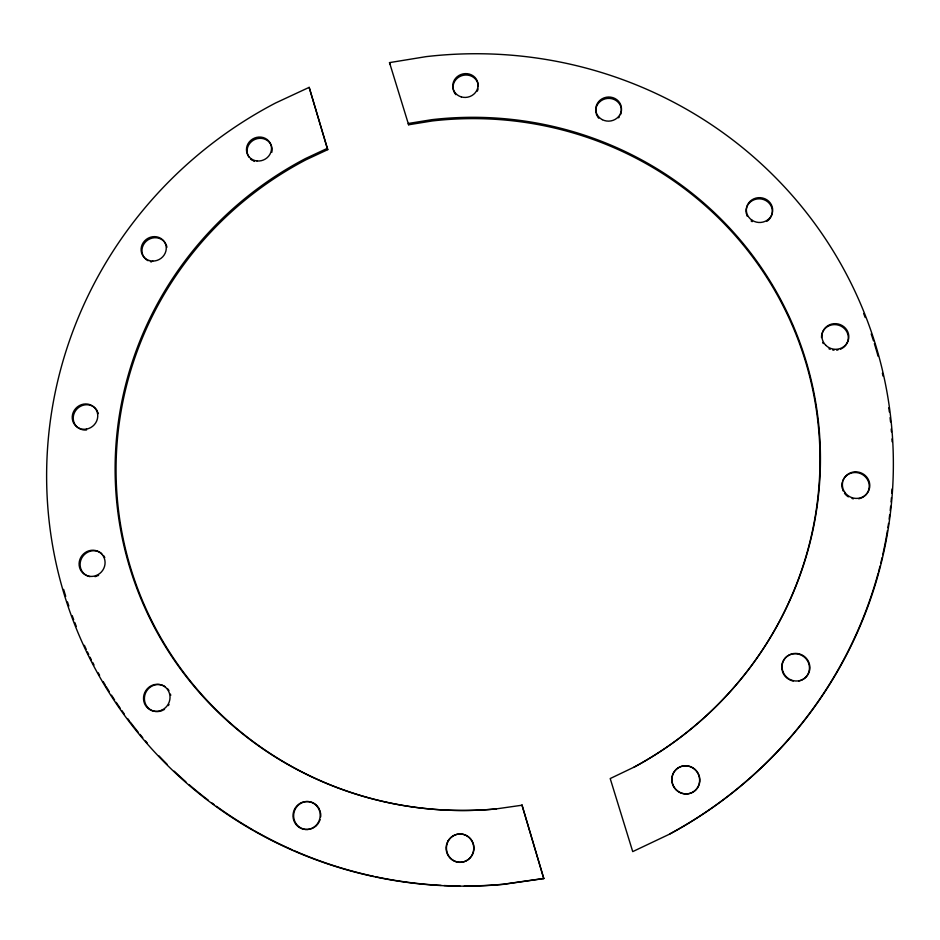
<?xml version="1.0" encoding="UTF-8"?>
<svg xmlns="http://www.w3.org/2000/svg" width="940" height="940" viewBox="0 0 940 940"><rect width="100%" height="100%" fill="white"/><g stroke="black" fill="none" stroke-linecap="round" stroke-linejoin="round"><path stroke-width="1.41" d="M543.79 878.571L522.017 805.169L543.79 878.571L503.241 884.364A424.457 415.104 -20 0 1 62.863 589.85A424.457 415.104 -20 0 1 275.538 103.012L309.166 87.361L327.766 149.636L306.041 159.765A352.888 345.004 -20 0 0 129.708 564.799A352.888 345.004 -20 0 0 496.414 808.917M309.166 87.361L327.261 148.391L305.5 158.543A353.581 345.65 -20 0 0 128.804 564.341A353.581 345.65 -20 0 0 496.214 808.905L522.17 805.192M389.9 64.002L389.512 62.616L426.126 56.635A424.457 415.104 -20 0 1 874.741 342.184A424.457 415.104 -20 0 1 669.832 834.015L632.726 851.605L610.201 778.555L633.818 767.252A353.581 345.65 -20 0 0 805.11 357.999A353.581 345.65 -20 0 0 432.001 119.65L408.277 123.481L408.63 124.773L432.306 120.943A352.888 345.004 -20 0 1 804.699 358.869A352.888 345.004 -20 0 1 633.748 767.357M543.896 878.442L503.429 884.223A423.635 414.34 -20 0 1 464.278 886.02M327.261 148.391L327.766 149.636M389.512 62.616L408.63 124.773M167.367 688.515A13.677 13.078 -59.3 0 1 168.93 690.559M170.446 694.143A13.677 13.078 -59.3 0 1 170.704 695.436M169.036 704.459A13.677 13.078 -59.3 0 1 168.331 705.599M164.524 709.324A13.677 13.078 -59.3 0 1 163.384 710.005M162.185 710.57A13.677 13.078 -59.3 0 1 160.94 711.016M159.659 711.345A13.677 13.078 -59.3 0 1 144.772 695.4A13.677 13.078 -59.3 0 1 165.428 686.823M746.372 213.85A13.148 12.408 3.7 0 1 754.667 199.55A13.148 12.408 3.7 0 1 770.847 205.543A13.148 12.408 3.7 0 1 766.793 221.405M752.176 221.664A13.148 12.408 3.7 0 1 751.119 220.947M747.183 216.165A13.148 12.408 3.7 0 1 746.724 215.025M319.001 822.171A14.006 13.536 -74.2 0 1 299.026 826.824A14.006 13.536 -74.2 0 1 297.51 805.909A14.006 13.536 -74.2 0 1 317.873 806.708M318.648 807.812A14.006 13.536 -74.2 0 1 319.306 808.999M319.847 810.233A14.006 13.536 -74.2 0 1 320.258 811.525M320.552 812.865A14.006 13.536 -74.2 0 1 320.657 816.954M320.082 819.645A14.006 13.536 -74.2 0 1 319.6 820.937M166.298 245.023A12.784 11.962 -31.8 0 1 166.921 247.302M151.528 261.908A12.784 11.962 -31.8 0 1 150.353 261.625M148.109 260.744A12.784 11.962 -31.8 0 1 146.006 241.427A12.784 11.962 -31.8 0 1 165.816 243.954M455.829 94.635A12.678 11.844 -13.6 0 1 461.493 75.788A12.678 11.844 -13.6 0 1 478.296 86.574M478.049 88.9A12.678 11.844 -13.6 0 1 477.309 91.157M103.471 555.47A13.372 12.678 -49.8 0 1 104.787 557.585M98.606 575.339A13.372 12.678 -49.8 0 1 97.431 575.891M96.209 576.326A13.372 12.678 -49.8 0 1 94.963 576.643M89.899 576.655A13.372 12.678 -49.8 0 1 81.627 558.266A13.372 12.678 -49.8 0 1 101.767 553.66M871.192 333.912A423.635 414.34 -20 0 1 873.483 340.832M874.365 343.605A423.635 414.34 -20 0 1 878.066 356.213M882.378 373.215A423.635 414.34 -20 0 1 883.024 376.071M888.793 407.784A423.635 414.34 -20 0 1 889.357 412.002M890.062 417.642A423.635 414.34 -20 0 1 890.533 421.884M891.214 428.981A423.635 414.34 -20 0 1 891.449 431.824M891.966 438.933A423.635 414.34 -20 0 1 892.13 441.788M892.048 489.012A423.635 414.34 -20 0 1 891.778 493.312M891.449 497.613A423.635 414.34 -20 0 1 891.073 501.913M890.662 506.214A423.635 414.34 -20 0 1 890.204 510.526M889.687 514.826A423.635 414.34 -20 0 1 889.134 519.115M888.535 523.404A423.635 414.34 -20 0 1 887.9 527.692M887.442 530.548A423.635 414.34 -20 0 1 882.754 554.718M882.108 557.561A423.635 414.34 -20 0 1 880.757 563.213M880.052 566.033A423.635 414.34 -20 0 1 878.571 571.649M878.195 573.048A423.635 414.34 -20 0 1 669.68 833.98M459.93 885.997A423.635 414.34 -20 0 1 444.009 885.539M441.107 885.398A423.635 414.34 -20 0 1 375.365 876.703M373.956 876.409A423.635 414.34 -20 0 1 293.762 850.5M292.458 849.925A423.635 414.34 -20 0 1 254.47 830.772M253.201 830.055A423.635 414.34 -20 0 1 216.482 806.309M214.144 804.593A423.635 414.34 -20 0 1 211.805 802.866M208.328 800.245A423.635 414.34 -20 0 1 189.187 784.736M185.92 781.88A423.635 414.34 -20 0 1 174.206 771.176M166.979 764.126A423.635 414.34 -20 0 1 158.954 755.877M147.392 743.129A423.635 414.34 -20 0 1 145.512 740.967M142.739 737.689A423.635 414.34 -20 0 1 139.989 734.375M138.18 732.154A423.635 414.34 -20 0 1 130.249 722.038M129.391 720.898A423.635 414.34 -20 0 1 127.675 718.618M124.315 714.012A423.635 414.34 -20 0 1 121.824 710.534M120.191 708.196A423.635 414.34 -20 0 1 116.184 702.309M114.61 699.936A423.635 414.34 -20 0 1 111.508 695.165M109.228 691.57A423.635 414.34 -20 0 1 106.267 686.729M105.503 685.471A423.635 414.34 -20 0 1 103.259 681.688M99.605 675.32A423.635 414.34 -20 0 1 98.183 672.758M94.012 665.003A423.635 414.34 -20 0 1 92.66 662.406M91.333 659.798A423.635 414.34 -20 0 1 90.017 657.178M88.724 654.557A423.635 414.34 -20 0 1 87.455 651.925M86.198 649.293A423.635 414.34 -20 0 1 84.365 645.31M76.34 626.522A423.635 414.34 -20 0 1 74.754 622.456M73.708 619.73A423.635 414.34 -20 0 1 72.192 615.641M68.832 606.053A423.635 414.34 -20 0 1 67.469 601.917M65.718 596.371A423.635 414.34 -20 0 1 63.638 589.415M863.637 313.466A423.635 414.34 -20 0 1 865.235 317.52M248.983 157.121A12.655 11.821 -24.4 0 1 257.536 138.591A12.655 11.821 -24.4 0 1 271.801 152.351M254.458 161.422A12.655 11.821 -24.4 0 1 253.354 160.94M252.32 160.364A12.655 11.821 -24.4 0 1 250.475 158.907M596.042 113.012A12.831 12.032 -6.1 0 1 609.743 98.406A12.831 12.032 -6.1 0 1 620.506 114.739M619.343 116.854A12.831 12.032 -6.1 0 1 618.602 117.817M598.756 118.24A12.831 12.032 -6.1 0 1 597.346 116.313M596.794 115.256A12.831 12.032 -6.1 0 1 596.36 114.151M80.487 429.098A13.078 12.302 -41.4 0 1 76.963 408.971A13.078 12.302 -41.4 0 1 97.478 411.285M97.96 412.402A13.078 12.302 -41.4 0 1 98.324 413.565M86.562 429.956A13.078 12.302 -41.4 0 1 81.639 429.51M782.033 670.161A14.053 13.618 38.3 0 1 792.479 653.982A14.053 13.618 38.3 0 1 809.117 664.839A14.053 13.618 38.3 0 1 798.695 681.042M793.266 681.03A14.053 13.618 38.3 0 1 789.389 679.655M788.202 678.962A14.053 13.618 38.3 0 1 782.409 671.477M842.757 480.775A13.759 13.184 22.2 0 1 865.834 477.309A13.759 13.184 22.2 0 1 858.737 498.788M853.391 498.811A13.759 13.184 22.2 0 1 852.075 498.505M848.385 496.861A13.759 13.184 22.2 0 1 844.473 493.218M843.133 490.927A13.759 13.184 22.2 0 1 842.628 489.705M842.264 488.436A13.759 13.184 22.2 0 1 842.357 482.009M821.49 337.554A13.454 12.784 12.3 0 1 840.83 326.039A13.454 12.784 12.3 0 1 842.745 347.964M841.641 348.634A13.454 12.784 12.3 0 1 840.466 349.187M837.975 349.95A13.454 12.784 12.3 0 1 836.67 350.15M834.039 350.173A13.454 12.784 12.3 0 1 832.734 350.009M830.184 349.304A13.454 12.784 12.3 0 1 828.974 348.787M823.275 343.582A13.454 12.784 12.3 0 1 822.676 342.442M671.771 779.354A14.182 13.83 56.4 0 0 692.498 792.338A14.182 13.83 56.4 0 0 692.851 767.98A14.182 13.83 56.4 0 0 671.771 779.354M671.924 779.272A14.206 13.853 56.4 0 0 692.698 792.279A14.206 13.853 56.4 0 0 693.05 767.874A14.206 13.853 56.4 0 0 671.924 779.272M152.762 261.062A12.808 11.985 -31.8 0 0 165.017 242.884A12.808 11.985 -31.8 0 0 143.28 242.579A12.808 11.985 -31.8 0 0 152.762 261.062M86.457 429.098A13.101 12.326 -41.4 0 0 95.246 408.465A13.101 12.326 -41.4 0 0 73.273 412.284A13.101 12.326 -41.4 0 0 86.457 429.098M96.08 575.574A13.395 12.702 -49.8 0 0 100.803 553.155A13.395 12.702 -49.8 0 0 79.383 561.251A13.395 12.702 -49.8 0 0 96.08 575.574M162.138 709.994A13.712 13.101 -59.3 0 0 164.582 686.564A13.712 13.101 -59.3 0 0 143.585 696.928A13.712 13.101 -59.3 0 0 162.138 709.994M315.664 825.778A14.03 13.559 -74.2 0 0 310.87 802.137A14.03 13.559 -74.2 0 0 293.292 818.611A14.03 13.559 -74.2 0 0 315.664 825.778M448.028 840.971A14.182 13.818 89.2 0 0 459.825 862.356A14.182 13.818 89.2 0 0 471.951 841.183A14.182 13.818 89.2 0 0 448.028 840.971M256.984 160.951A12.678 11.844 -24.4 0 0 270.697 144.196A12.678 11.844 -24.4 0 0 249.253 141.964A12.678 11.844 -24.4 0 0 256.984 160.951M844.731 492.243A13.795 13.207 22.2 0 0 868.419 491.303A13.795 13.207 22.2 0 0 855.13 471.845A13.795 13.207 22.2 0 0 844.731 492.243M783.114 672.077A14.088 13.642 38.2 0 0 807.002 675.977A14.088 13.642 38.2 0 0 797.825 653.582A14.088 13.642 38.2 0 0 783.114 672.077M752.141 220.312A13.172 12.42 3.6 0 0 772.657 211.042A13.172 12.42 3.6 0 0 753.751 198.857A13.172 12.42 3.6 0 0 752.141 220.312M448.321 840.924A14.159 13.783 89.2 0 0 460.095 862.262A14.159 13.783 89.2 0 0 472.197 841.136A14.159 13.783 89.2 0 0 448.321 840.924M461.293 96.902A12.702 11.867 -13.6 0 0 477.849 82.896A12.702 11.867 -13.6 0 0 457.122 76.775A12.702 11.867 -13.6 0 0 461.293 96.902M602.329 119.674A12.854 12.044 -6.1 0 0 621.481 108.782A12.854 12.044 -6.1 0 0 602.082 98.794A12.854 12.044 -6.1 0 0 602.329 119.674M825.884 345.38A13.489 12.808 12.3 0 0 848.374 340.022A13.489 12.808 12.3 0 0 831.853 324.018A13.489 12.808 12.3 0 0 825.884 345.38"/></g></svg>
